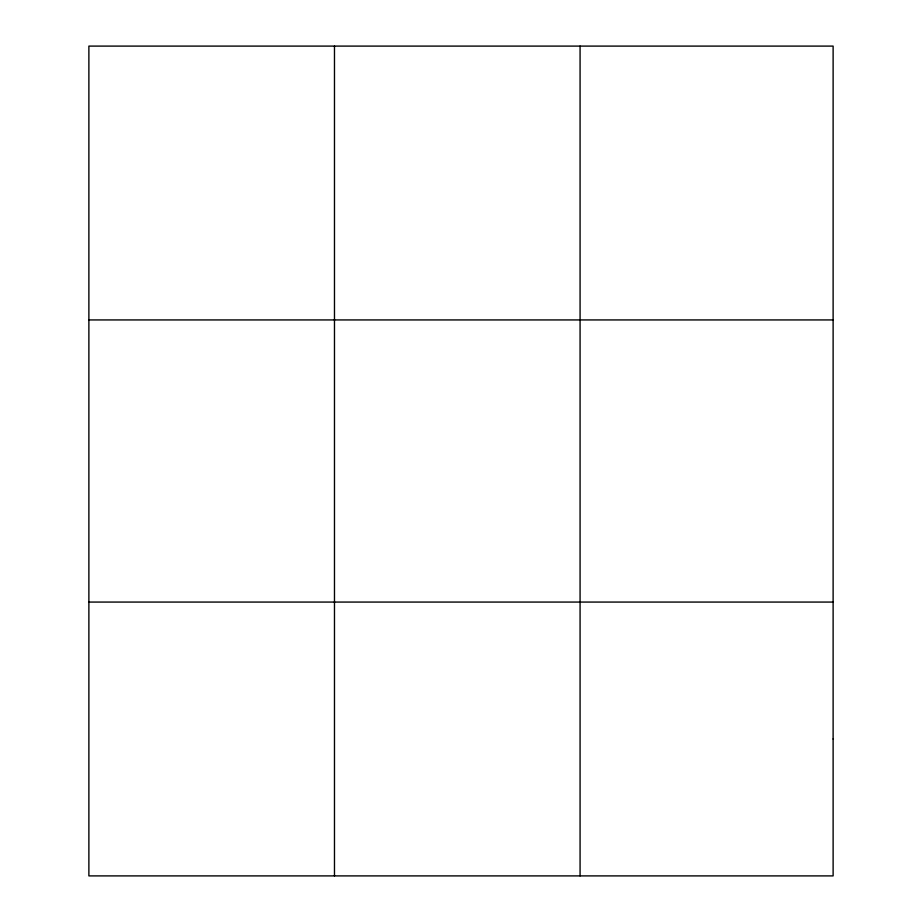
<?xml version="1.0" encoding="UTF-8"?>
<svg xmlns="http://www.w3.org/2000/svg" width="922" height="922" viewBox="0 0 922 922"><rect width="100%" height="100%" fill="white"/><g stroke="black" fill="none" stroke-linecap="round" stroke-linejoin="round"><path stroke-width="1.38" d="M334.479 875.9L334.479 46.1M580.076 875.9L580.076 46.1M88.881 319.934L833.119 319.934M88.881 602.066L833.119 602.066M833.119 738.983L833.119 875.9L88.881 875.9L88.881 46.1L833.119 46.1L833.119 738.983"/></g></svg>
